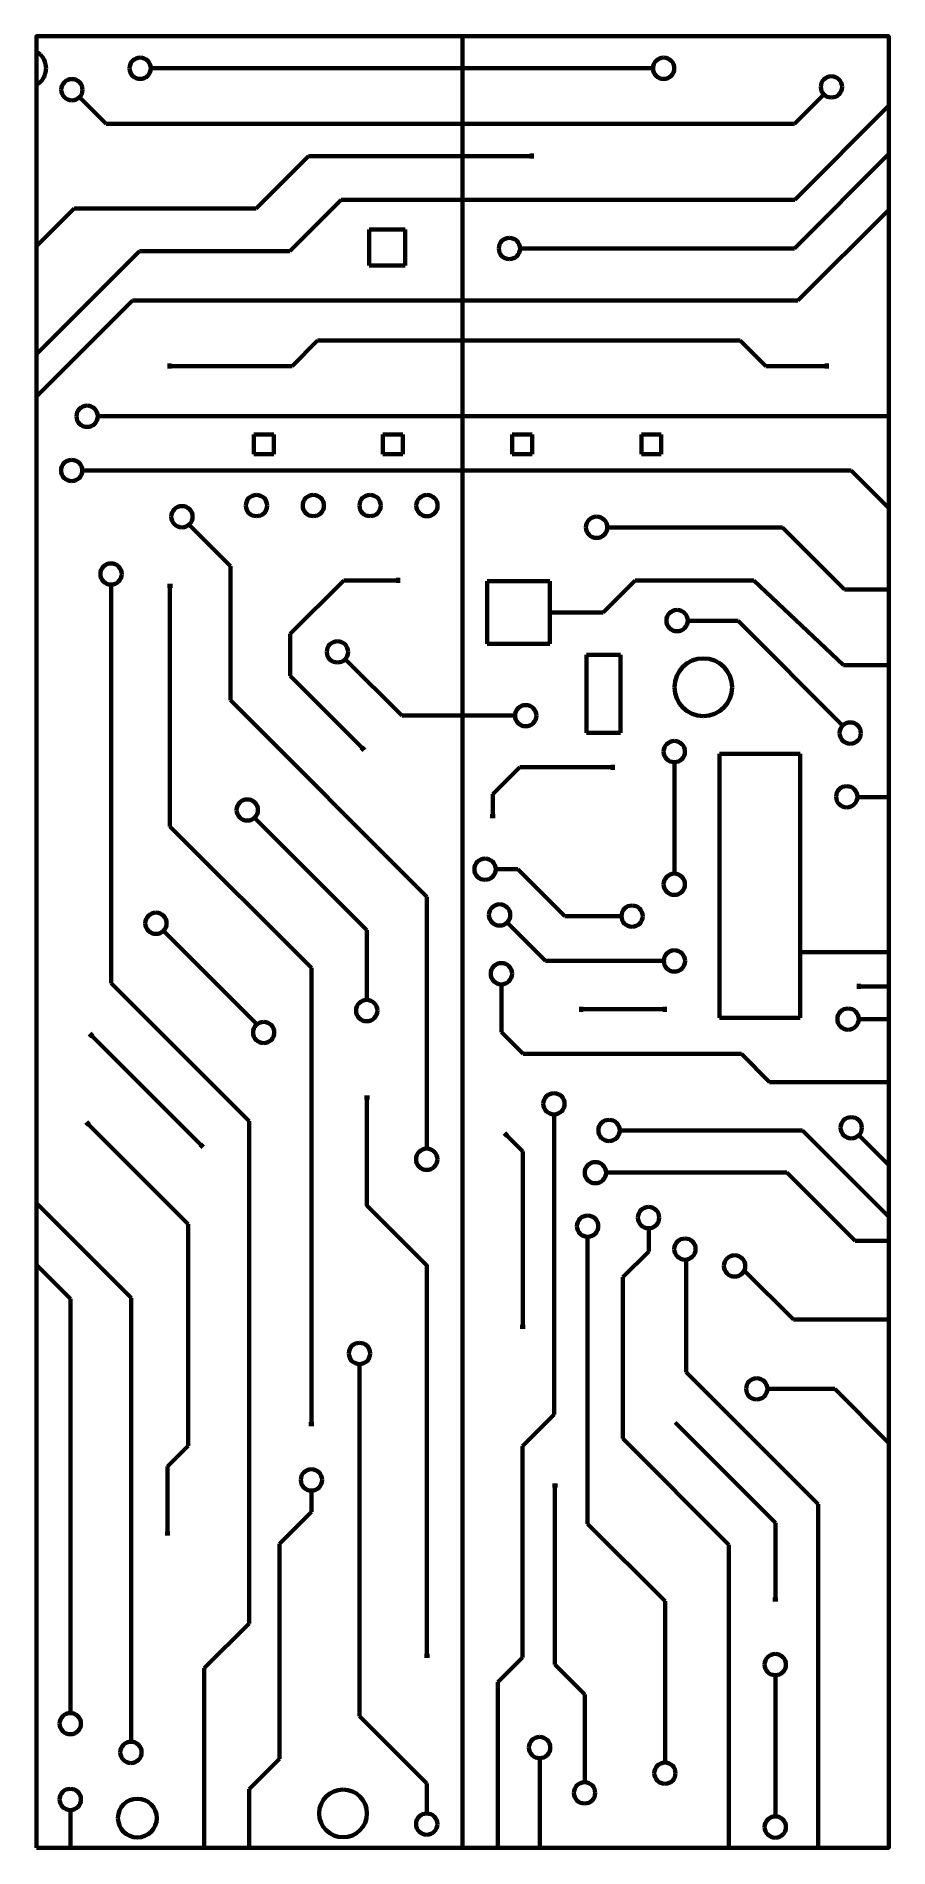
# Model space of a CAD drawing. Extents: x 710 to 1910, y 0 to 2550.
import ezdxf

# ---------------------------------------------------------------- set-up
doc = ezdxf.new("R2010")
doc.units = 0
doc.layers.add('mainlayer', color=1, linetype='CONTINUOUS', lineweight=100)

# ---------------------------------------------------------------- blocks, each defined once
blk = doc.blocks.new('Z8E0FAB8')
at = {"layer": 'mainlayer', "color": 5}
for points in [[(710, 2528.5), (711, 2527.9), (712, 2527.2), (713, 2526.5)], [(713, 2526.5), (713.9, 2525.8), (714.8, 2525), (715.7, 2524.1)], [(715.7, 2524.1), (716.5, 2523.3), (717.3, 2522.4), (718, 2521.5)], [(718, 2521.5), (718.7, 2520.5), (719.4, 2519.5), (719.9, 2518.5)], [(719.9, 2518.5), (720.5, 2517.5), (721.1, 2516.5), (721.5, 2515.4)], [(721.5, 2515.4), (722, 2514.3), (722.3, 2513.2), (722.6, 2512)], [(722.6, 2512), (722.9, 2510.9), (723.2, 2509.7), (723.3, 2508.5)], [(723.3, 2501.3), (723.2, 2500.1), (723, 2498.9), (722.6, 2497.8)], [(723.3, 2508.5), (723.5, 2507.3), (723.6, 2506.1), (723.6, 2504.9)], [(723.6, 2504.9), (723.6, 2503.7), (723.5, 2502.5), (723.3, 2501.3)], [(841.1, 2504.9), (841.1, 2513.2), (847.9, 2519.9), (856.1, 2519.9)], [(856.1, 2489.9), (847.9, 2489.9), (841.1, 2496.6), (841.1, 2504.9)], [(856.1, 2519.9), (864.4, 2519.9), (871.1, 2513.2), (871.1, 2504.9)], [(871.1, 2504.9), (871.1, 2496.6), (864.4, 2489.9), (856.1, 2489.9)], [(1578.1, 2504.9), (1578.1, 2513.2), (1584.8, 2519.9), (1593.1, 2519.9)], [(1593.1, 2489.9), (1584.8, 2489.9), (1578.1, 2496.6), (1578.1, 2504.9)], [(1593.1, 2519.9), (1601.4, 2519.9), (1608.1, 2513.2), (1608.1, 2504.9)], [(1608.1, 2504.9), (1608.1, 2496.6), (1601.4, 2489.9), (1593.1, 2489.9)], [(713, 2483.3), (712, 2482.6), (711, 2482), (710, 2481.3)], [(715.7, 2485.7), (714.8, 2484.8), (713.9, 2484), (713, 2483.3)], [(718, 2488.3), (717.3, 2487.4), (716.5, 2486.5), (715.7, 2485.7)], [(719.9, 2491.3), (719.4, 2490.3), (718.7, 2489.3), (718, 2488.3)], [(721.5, 2494.4), (721.1, 2493.4), (720.5, 2492.3), (719.9, 2491.3)], [(722.6, 2497.8), (722.3, 2496.7), (722, 2495.5), (721.5, 2494.4)], [(745, 2474.7), (745, 2483), (751.7, 2489.7), (760, 2489.7)], [(760, 2459.7), (751.7, 2459.7), (745, 2466.4), (745, 2474.7)], [(760, 2489.7), (768.2, 2489.7), (775, 2483), (775, 2474.7)], [(775, 2474.7), (775, 2466.4), (768.2, 2459.7), (760, 2459.7)], [(1814.3, 2478.7), (1814.3, 2486.9), (1821, 2493.7), (1829.3, 2493.7)], [(1829.3, 2463.7), (1821, 2463.7), (1814.3, 2470.4), (1814.3, 2478.7)], [(1829.3, 2493.7), (1837.6, 2493.7), (1844.3, 2486.9), (1844.3, 2478.7)], [(1844.3, 2478.7), (1844.3, 2470.4), (1837.6, 2463.7), (1829.3, 2463.7)], [(1361, 2251.2), (1361, 2259.5), (1367.7, 2266.2), (1376, 2266.2)], [(1376, 2236.2), (1367.7, 2236.2), (1361, 2242.9), (1361, 2251.2)], [(1376, 2266.2), (1384.3, 2266.2), (1391, 2259.5), (1391, 2251.2)], [(1391, 2251.2), (1391, 2242.9), (1384.3, 2236.2), (1376, 2236.2)], [(766.5, 2015), (766.5, 2023.3), (773.2, 2030), (781.5, 2030)], [(781.5, 2000), (773.2, 2000), (766.5, 2006.7), (766.5, 2015)], [(781.5, 2030), (789.8, 2030), (796.5, 2023.3), (796.5, 2015)], [(796.5, 2015), (796.5, 2006.7), (789.8, 2000), (781.5, 2000)], [(744.7, 1938.7), (744.7, 1947), (751.4, 1953.7), (759.7, 1953.7)], [(759.7, 1923.7), (751.4, 1923.7), (744.7, 1930.5), (744.7, 1938.7)], [(759.7, 1953.7), (767.9, 1953.7), (774.7, 1947), (774.7, 1938.7)], [(774.7, 1938.7), (774.7, 1930.5), (767.9, 1923.7), (759.7, 1923.7)], [(899.9, 1873.6), (899.9, 1881.9), (906.6, 1888.6), (914.9, 1888.6)], [(914.9, 1888.6), (923.2, 1888.6), (929.9, 1881.9), (929.9, 1873.6)], [(1004.9, 1889.4), (1004.9, 1897.7), (1011.6, 1904.4), (1019.9, 1904.4)], [(1019.9, 1874.4), (1011.6, 1874.4), (1004.9, 1881.1), (1004.9, 1889.4)], [(1019.9, 1904.4), (1028.2, 1904.4), (1034.9, 1897.7), (1034.9, 1889.4)], [(1034.9, 1889.4), (1034.9, 1881.1), (1028.2, 1874.4), (1019.9, 1874.4)], [(1084.9, 1889.4), (1084.9, 1897.7), (1091.6, 1904.4), (1099.9, 1904.4)], [(1099.9, 1874.4), (1091.6, 1874.4), (1084.9, 1881.1), (1084.9, 1889.4)], [(1099.9, 1904.4), (1108.2, 1904.4), (1114.9, 1897.7), (1114.9, 1889.4)], [(1114.9, 1889.4), (1114.9, 1881.1), (1108.2, 1874.4), (1099.9, 1874.4)], [(1164.9, 1889.4), (1164.9, 1897.7), (1171.6, 1904.4), (1179.9, 1904.4)], [(1179.9, 1874.4), (1171.6, 1874.4), (1164.9, 1881.1), (1164.9, 1889.4)], [(1179.9, 1904.4), (1188.2, 1904.4), (1194.9, 1897.7), (1194.9, 1889.4)], [(1194.9, 1889.4), (1194.9, 1881.1), (1188.2, 1874.4), (1179.9, 1874.4)], [(1244.9, 1889.3), (1244.9, 1897.6), (1251.6, 1904.3), (1259.9, 1904.3)], [(1259.9, 1874.3), (1251.6, 1874.3), (1244.9, 1881.1), (1244.9, 1889.3)], [(1259.9, 1904.3), (1268.2, 1904.3), (1274.9, 1897.6), (1274.9, 1889.3)], [(1274.9, 1889.3), (1274.9, 1881.1), (1268.2, 1874.3), (1259.9, 1874.3)], [(914.9, 1858.6), (906.6, 1858.6), (899.9, 1865.3), (899.9, 1873.6)], [(929.9, 1873.6), (929.9, 1865.3), (923.2, 1858.6), (914.9, 1858.6)], [(1483.7, 1858.8), (1483.7, 1867.1), (1490.4, 1873.8), (1498.7, 1873.8)], [(1498.7, 1873.8), (1507, 1873.8), (1513.7, 1867.1), (1513.7, 1858.8)], [(1498.7, 1843.8), (1490.4, 1843.8), (1483.7, 1850.6), (1483.7, 1858.8)], [(1513.7, 1858.8), (1513.7, 1850.6), (1507, 1843.8), (1498.7, 1843.8)], [(800.2, 1793), (800.2, 1801.3), (806.9, 1808), (815.2, 1808)], [(815.2, 1778), (806.9, 1778), (800.2, 1784.7), (800.2, 1793)], [(815.2, 1808), (823.5, 1808), (830.2, 1801.3), (830.2, 1793)], [(830.2, 1793), (830.2, 1784.7), (823.5, 1778), (815.2, 1778)], [(1597, 1727.4), (1597, 1735.7), (1603.7, 1742.4), (1612, 1742.4)], [(1612, 1742.4), (1620.3, 1742.4), (1627, 1735.7), (1627, 1727.4)], [(1612, 1712.4), (1603.7, 1712.4), (1597, 1719.2), (1597, 1727.4)], [(1627, 1727.4), (1627, 1719.2), (1620.3, 1712.4), (1612, 1712.4)], [(1118.9, 1683.4), (1118.9, 1691.7), (1125.7, 1698.4), (1133.9, 1698.4)], [(1133.9, 1668.4), (1125.7, 1668.4), (1118.9, 1675.1), (1118.9, 1683.4)], [(1133.9, 1698.4), (1142.2, 1698.4), (1148.9, 1691.7), (1148.9, 1683.4)], [(1148.9, 1683.4), (1148.9, 1675.1), (1142.2, 1668.4), (1133.9, 1668.4)], [(1608.4, 1633.6), (1608.4, 1656.1), (1626.6, 1674.3), (1649, 1674.3)], [(1649, 1674.3), (1671.4, 1674.3), (1689.6, 1656.1), (1689.6, 1633.6)], [(1649, 1593), (1626.6, 1593), (1608.4, 1611.2), (1608.4, 1633.6)], [(1689.6, 1633.6), (1689.6, 1611.2), (1671.4, 1593), (1649, 1593)], [(1383.9, 1593.6), (1383.9, 1601.9), (1390.7, 1608.6), (1398.9, 1608.6)], [(1398.9, 1608.6), (1407.2, 1608.6), (1413.9, 1601.9), (1413.9, 1593.6)], [(1398.9, 1578.6), (1390.7, 1578.6), (1383.9, 1585.3), (1383.9, 1593.6)], [(1413.9, 1593.6), (1413.9, 1585.3), (1407.2, 1578.6), (1398.9, 1578.6)], [(1840.7, 1569.1), (1840.7, 1577.4), (1847.4, 1584.1), (1855.7, 1584.1)], [(1855.7, 1584.1), (1864, 1584.1), (1870.7, 1577.4), (1870.7, 1569.1)], [(1593.1, 1543.1), (1593.1, 1551.4), (1599.8, 1558.1), (1608.1, 1558.1)], [(1608.1, 1558.1), (1616.4, 1558.1), (1623.1, 1551.4), (1623.1, 1543.1)], [(1855.7, 1554.1), (1847.4, 1554.1), (1840.7, 1560.8), (1840.7, 1569.1)], [(1870.7, 1569.1), (1870.7, 1560.8), (1864, 1554.1), (1855.7, 1554.1)], [(1608.1, 1528.1), (1599.8, 1528.1), (1593.1, 1534.8), (1593.1, 1543.1)], [(1623.1, 1543.1), (1623.1, 1534.8), (1616.4, 1528.1), (1608.1, 1528.1)], [(1835.9, 1479.4), (1835.9, 1487.7), (1842.6, 1494.4), (1850.9, 1494.4)], [(1850.9, 1464.4), (1842.6, 1464.4), (1835.9, 1471.1), (1835.9, 1479.4)], [(1850.9, 1494.4), (1859.2, 1494.4), (1865.9, 1487.7), (1865.9, 1479.4)], [(1865.9, 1479.4), (1865.9, 1471.1), (1859.2, 1464.4), (1850.9, 1464.4)], [(991.9, 1460.8), (991.9, 1469.1), (998.6, 1475.8), (1006.9, 1475.8)], [(1006.9, 1445.8), (998.6, 1445.8), (991.9, 1452.5), (991.9, 1460.8)], [(1006.9, 1475.8), (1015.2, 1475.8), (1021.9, 1469.1), (1021.9, 1460.8)], [(1021.9, 1460.8), (1021.9, 1452.5), (1015.2, 1445.8), (1006.9, 1445.8)], [(1326.6, 1377.5), (1326.6, 1385.8), (1333.4, 1392.5), (1341.6, 1392.5)], [(1341.6, 1362.5), (1333.4, 1362.5), (1326.6, 1369.2), (1326.6, 1377.5)], [(1341.6, 1392.5), (1349.9, 1392.5), (1356.6, 1385.8), (1356.6, 1377.5)], [(1356.6, 1377.5), (1356.6, 1369.2), (1349.9, 1362.5), (1341.6, 1362.5)], [(1593.1, 1356.2), (1593.1, 1364.5), (1599.9, 1371.2), (1608.1, 1371.2)], [(1608.1, 1341.2), (1599.9, 1341.2), (1593.1, 1347.9), (1593.1, 1356.2)], [(1608.1, 1371.2), (1616.4, 1371.2), (1623.1, 1364.5), (1623.1, 1356.2)], [(1623.1, 1356.2), (1623.1, 1347.9), (1616.4, 1341.2), (1608.1, 1341.2)], [(1347.2, 1313.1), (1347.2, 1321.4), (1353.9, 1328.1), (1362.2, 1328.1)], [(1362.2, 1328.1), (1370.4, 1328.1), (1377.2, 1321.4), (1377.2, 1313.1)], [(1533.7, 1311.4), (1533.7, 1319.6), (1540.4, 1326.4), (1548.7, 1326.4)], [(1548.7, 1326.4), (1557, 1326.4), (1563.7, 1319.6), (1563.7, 1311.4)], [(863.4, 1301.3), (863.4, 1309.5), (870.2, 1316.3), (878.4, 1316.3)], [(878.4, 1286.3), (870.2, 1286.3), (863.4, 1293), (863.4, 1301.3)], [(878.4, 1316.3), (886.7, 1316.3), (893.4, 1309.5), (893.4, 1301.3)], [(893.4, 1301.3), (893.4, 1293), (886.7, 1286.3), (878.4, 1286.3)], [(1362.2, 1298.1), (1353.9, 1298.1), (1347.2, 1304.8), (1347.2, 1313.1)], [(1377.2, 1313.1), (1377.2, 1304.8), (1370.4, 1298.1), (1362.2, 1298.1)], [(1548.7, 1296.4), (1540.4, 1296.4), (1533.7, 1303.1), (1533.7, 1311.4)], [(1563.7, 1311.4), (1563.7, 1303.1), (1557, 1296.4), (1548.7, 1296.4)], [(1593.3, 1248.3), (1593.3, 1256.6), (1600, 1263.3), (1608.3, 1263.3)], [(1608.3, 1263.3), (1616.6, 1263.3), (1623.3, 1256.6), (1623.3, 1248.3)], [(1349.7, 1230.4), (1349.7, 1238.7), (1356.4, 1245.4), (1364.7, 1245.4)], [(1364.7, 1215.4), (1356.4, 1215.4), (1349.7, 1222.1), (1349.7, 1230.4)], [(1364.7, 1245.4), (1373, 1245.4), (1379.7, 1238.7), (1379.7, 1230.4)], [(1379.7, 1230.4), (1379.7, 1222.1), (1373, 1215.4), (1364.7, 1215.4)], [(1608.3, 1233.3), (1600, 1233.3), (1593.3, 1240), (1593.3, 1248.3)], [(1623.3, 1248.3), (1623.3, 1240), (1616.6, 1233.3), (1608.3, 1233.3)], [(1160.1, 1178.4), (1160.1, 1186.7), (1166.8, 1193.4), (1175.1, 1193.4)], [(1175.1, 1163.4), (1166.8, 1163.4), (1160.1, 1170.1), (1160.1, 1178.4)], [(1175.1, 1193.4), (1183.4, 1193.4), (1190.1, 1186.7), (1190.1, 1178.4)], [(1190.1, 1178.4), (1190.1, 1170.1), (1183.4, 1163.4), (1175.1, 1163.4)], [(1837.7, 1166.4), (1837.7, 1174.7), (1844.4, 1181.4), (1852.7, 1181.4)], [(1852.7, 1181.4), (1861, 1181.4), (1867.7, 1174.7), (1867.7, 1166.4)], [(1015, 1147.6), (1015, 1155.9), (1021.7, 1162.6), (1030, 1162.6)], [(1030, 1132.6), (1021.7, 1132.6), (1015, 1139.4), (1015, 1147.6)], [(1030, 1162.6), (1038.3, 1162.6), (1045, 1155.9), (1045, 1147.6)], [(1045, 1147.6), (1045, 1139.4), (1038.3, 1132.6), (1030, 1132.6)], [(1852.7, 1151.4), (1844.4, 1151.4), (1837.7, 1158.2), (1837.7, 1166.4)], [(1867.7, 1166.4), (1867.7, 1158.2), (1861, 1151.4), (1852.7, 1151.4)], [(1423.7, 1047.2), (1423.7, 1055.5), (1430.4, 1062.2), (1438.7, 1062.2)], [(1438.7, 1032.2), (1430.4, 1032.2), (1423.7, 1039), (1423.7, 1047.2)], [(1438.7, 1062.2), (1447, 1062.2), (1453.7, 1055.5), (1453.7, 1047.2)], [(1453.7, 1047.2), (1453.7, 1039), (1447, 1032.2), (1438.7, 1032.2)], [(1501.2, 1009.7), (1501.2, 1018), (1508, 1024.7), (1516.2, 1024.7)], [(1516.2, 1024.7), (1524.5, 1024.7), (1531.2, 1018), (1531.2, 1009.7)], [(1842.1, 1013.5), (1842.1, 1021.7), (1848.8, 1028.5), (1857.1, 1028.5)], [(1857.1, 1028.5), (1865.4, 1028.5), (1872.1, 1021.7), (1872.1, 1013.5)], [(1516.2, 994.7), (1508, 994.7), (1501.2, 1001.4), (1501.2, 1009.7)], [(1531.2, 1009.7), (1531.2, 1001.4), (1524.5, 994.7), (1516.2, 994.7)], [(1857.1, 998.5), (1848.8, 998.5), (1842.1, 1005.2), (1842.1, 1013.5)], [(1872.1, 1013.5), (1872.1, 1005.2), (1865.4, 998.5), (1857.1, 998.5)], [(1244.6, 969.1), (1244.6, 977.4), (1251.3, 984.2), (1259.6, 984.2)], [(1259.6, 954.1), (1251.3, 954.1), (1244.6, 960.9), (1244.6, 969.1)], [(1259.6, 984.2), (1267.9, 984.2), (1274.6, 977.4), (1274.6, 969.1)], [(1274.6, 969.1), (1274.6, 960.9), (1267.9, 954.1), (1259.6, 954.1)], [(1482, 950.3), (1482, 958.6), (1488.8, 965.3), (1497, 965.3)], [(1497, 935.3), (1488.8, 935.3), (1482, 942), (1482, 950.3)], [(1497, 965.3), (1505.3, 965.3), (1512.1, 958.6), (1512.1, 950.3)], [(1512.1, 950.3), (1512.1, 942), (1505.3, 935.3), (1497, 935.3)], [(1556.8, 887.1), (1556.8, 895.3), (1563.5, 902.1), (1571.8, 902.1)], [(1571.8, 902.1), (1580.1, 902.1), (1586.8, 895.3), (1586.8, 887.1)], [(1471, 875), (1471, 883.3), (1477.7, 890), (1486, 890)], [(1486, 860), (1477.7, 860), (1471, 866.7), (1471, 875)], [(1486, 890), (1494.3, 890), (1501, 883.3), (1501, 875)], [(1501, 875), (1501, 866.7), (1494.3, 860), (1486, 860)], [(1571.8, 872.1), (1563.5, 872.1), (1556.8, 878.8), (1556.8, 887.1)], [(1586.8, 887.1), (1586.8, 878.8), (1580.1, 872.1), (1571.8, 872.1)], [(1608.1, 842.7), (1608.1, 851), (1614.9, 857.7), (1623.1, 857.7)], [(1623.1, 827.7), (1614.9, 827.7), (1608.1, 834.4), (1608.1, 842.7)], [(1623.1, 857.7), (1631.4, 857.7), (1638.1, 851), (1638.1, 842.7)], [(1638.1, 842.7), (1638.1, 834.4), (1631.4, 827.7), (1623.1, 827.7)], [(1678, 819.1), (1678, 827.3), (1684.7, 834.1), (1693, 834.1)], [(1693, 804), (1684.7, 804), (1678, 810.8), (1678, 819.1)], [(1693, 834.1), (1701.3, 834.1), (1708, 827.3), (1708, 819.1)], [(1708, 819.1), (1708, 810.8), (1701.3, 804), (1693, 804)], [(1149.9, 695.8), (1149.9, 704.1), (1156.6, 710.8), (1164.9, 710.8)], [(1164.9, 680.8), (1156.6, 680.8), (1149.9, 687.5), (1149.9, 695.8)], [(1164.9, 710.8), (1173.2, 710.8), (1179.9, 704.1), (1179.9, 695.8)], [(1179.9, 695.8), (1179.9, 687.5), (1173.2, 680.8), (1164.9, 680.8)], [(1709.2, 646), (1709.2, 654.3), (1715.9, 661), (1724.2, 661)], [(1724.2, 631), (1715.9, 631), (1709.2, 637.7), (1709.2, 646)], [(1724.2, 661), (1732.5, 661), (1739.2, 654.3), (1739.2, 646)], [(1739.2, 646), (1739.2, 637.7), (1732.5, 631), (1724.2, 631)], [(1082.3, 517.8), (1082.3, 526.1), (1089, 532.8), (1097.3, 532.8)], [(1097.3, 502.8), (1089, 502.8), (1082.3, 509.5), (1082.3, 517.8)], [(1097.3, 532.8), (1105.6, 532.8), (1112.3, 526.1), (1112.3, 517.8)], [(1112.3, 517.8), (1112.3, 509.5), (1105.6, 502.8), (1097.3, 502.8)], [(1735.2, 257.9), (1735.2, 266.2), (1742, 272.9), (1750.2, 272.9)], [(1750.2, 242.9), (1742, 242.9), (1735.2, 249.7), (1735.2, 257.9)], [(1750.2, 272.9), (1758.5, 272.9), (1765.2, 266.2), (1765.2, 257.9)], [(1765.2, 257.9), (1765.2, 249.7), (1758.5, 242.9), (1750.2, 242.9)], [(742.7, 174.7), (742.7, 183), (749.4, 189.7), (757.7, 189.7)], [(757.7, 189.7), (766, 189.7), (772.7, 183), (772.7, 174.7)], [(757.7, 159.7), (749.4, 159.7), (742.7, 166.4), (742.7, 174.7)], [(772.7, 174.7), (772.7, 166.4), (766, 159.7), (757.7, 159.7)], [(1403.4, 141.1), (1403.4, 149.4), (1410.1, 156.1), (1418.4, 156.1)], [(1418.4, 156.1), (1426.7, 156.1), (1433.4, 149.4), (1433.4, 141.1)], [(828.1, 134.2), (828.1, 142.5), (834.8, 149.2), (843.1, 149.2)], [(843.1, 119.2), (834.8, 119.2), (828.1, 125.9), (828.1, 134.2)], [(843.1, 149.2), (851.4, 149.2), (858.1, 142.5), (858.1, 134.2)], [(858.1, 134.2), (858.1, 125.9), (851.4, 119.2), (843.1, 119.2)], [(1418.4, 126.1), (1410.1, 126.1), (1403.4, 132.8), (1403.4, 141.1)], [(1433.4, 141.1), (1433.4, 132.8), (1426.7, 126.1), (1418.4, 126.1)], [(1579.8, 105), (1579.8, 113.3), (1586.6, 120), (1594.8, 120)], [(1594.8, 90), (1586.6, 90), (1579.8, 96.7), (1579.8, 105)], [(1594.8, 120), (1603.1, 120), (1609.8, 113.3), (1609.8, 105)], [(1609.8, 105), (1609.8, 96.7), (1603.1, 90), (1594.8, 90)], [(742.7, 68), (742.7, 76.3), (749.4, 83), (757.7, 83)], [(757.7, 83), (766, 83), (772.7, 76.3), (772.7, 68)], [(1108.1, 48.4), (1108.1, 66.9), (1123.2, 82), (1141.8, 82)], [(1141.8, 82), (1160.3, 82), (1175.4, 66.9), (1175.4, 48.4)], [(1466.7, 77.3), (1466.7, 85.6), (1473.4, 92.3), (1481.7, 92.3)], [(1481.7, 62.3), (1473.4, 62.3), (1466.7, 69), (1466.7, 77.3)], [(1481.7, 92.3), (1490, 92.3), (1496.7, 85.6), (1496.7, 77.3)], [(1496.7, 77.3), (1496.7, 69), (1490, 62.3), (1481.7, 62.3)], [(757.7, 53), (749.4, 53), (742.7, 59.7), (742.7, 68)], [(772.7, 68), (772.7, 59.7), (766, 53), (757.7, 53)], [(824.9, 41.8), (824.9, 56.9), (837.1, 69.1), (852.2, 69.1)], [(852.2, 69.1), (867.3, 69.1), (879.5, 56.9), (879.5, 41.8)], [(852.2, 14.5), (837.1, 14.5), (824.9, 26.7), (824.9, 41.8)], [(879.5, 41.8), (879.5, 26.7), (867.3, 14.5), (852.2, 14.5)], [(1141.8, 14.8), (1123.2, 14.8), (1108.1, 29.8), (1108.1, 48.4)], [(1175.4, 48.4), (1175.4, 29.8), (1160.3, 14.8), (1141.8, 14.8)], [(1244.6, 33.3), (1244.6, 41.6), (1251.3, 48.3), (1259.6, 48.3)], [(1259.6, 18.3), (1251.3, 18.3), (1244.6, 25), (1244.6, 33.3)], [(1259.6, 48.3), (1267.9, 48.3), (1274.6, 41.6), (1274.6, 33.3)], [(1274.6, 33.3), (1274.6, 25), (1267.9, 18.3), (1259.6, 18.3)], [(1735.2, 29.1), (1735.2, 37.4), (1742, 44.1), (1750.3, 44.1)], [(1750.3, 14.1), (1742, 14.1), (1735.2, 20.8), (1735.2, 29.1)], [(1750.3, 44.1), (1758.5, 44.1), (1765.3, 37.4), (1765.3, 29.1)], [(1765.3, 29.1), (1765.3, 20.8), (1758.5, 14.1), (1750.3, 14.1)]]:
    blk.add_open_spline(points, degree=3, dxfattribs=at)
blk = doc.blocks.new('YI5EKV4S')
at = {"layer": 'mainlayer', "color": 202}
for points in [[(1407.6, 2377.7), (1407.6, 2384.7)], [(897.6, 2082.2), (897.6, 2089.2)], [(1822.9, 2082.2), (1822.9, 2089.2)], [(1219.5, 1780.5), (1219.5, 1787.5)], [(894.6, 1776.5), (901.6, 1776.5)], [(1167.4, 1544.4), (1172.3, 1549.4)], [(1521.7, 1517.5), (1521.7, 1524.5)], [(1348.9, 1452), (1355.9, 1452)], [(1867.9, 1209), (1867.9, 1216)], [(1477.1, 1176.9), (1477.1, 1183.9)], [(1594.6, 1176.9), (1594.6, 1183.9)], [(784.4, 1141.6), (789.3, 1146.6)], [(1171.8, 1055.9), (1178.8, 1055.9)], [(779.6, 1017.1), (784.6, 1022)], [(1368.5, 1001.6), (1373.4, 1006.5)], [(940.5, 985.5), (945.5, 990.5)], [(1391.3, 733.4), (1398.3, 733.4)], [(1093.7, 596.1), (1100.7, 596.1)], [(1436.5, 510.1), (1443.5, 510.1)], [(891.1, 442.6), (898.1, 442.6)], [(1747, 349.4), (1754, 349.4)], [(1256.3, 270.4), (1263.3, 270.4)]]:
    blk.add_lwpolyline(points, dxfattribs=at)

msp = doc.modelspace()

# ---------------------------------------------------------------- linework, layer by layer
at = {"layer": 'mainlayer', "color": 3}
for points in [[(710, 2550), (710, 0)], [(1310, 2550), (1310, 0)], [(871.1, 2505), (1578.1, 2505)], [(808.3, 2426.5), (1777.2, 2426.5)], [(1407.6, 2381.2), (1092.9, 2381.2)], [(1019.4, 2307.7), (763, 2307.7)], [(1139.1, 2319.9), (1777.9, 2319.9)], [(1229.1, 2278.1), (1178.3, 2278.1)], [(855.4, 2247.5), (1066.6, 2247.5)], [(1391, 2251.3), (1777.3, 2251.3)], [(1178.3, 2227.2), (1229.1, 2227.2)], [(1782.2, 2177.8), (845.4, 2177.8)], [(1106, 2121.6), (1701, 2121.6)], [(897.6, 2085.7), (1070.1, 2085.7)], [(1736.9, 2085.7), (1822.9, 2085.7)], [(796.5, 2015.1), (1909.8, 2015.1)], [(1044.2, 1989.6), (1016.2, 1989.6)], [(1225.8, 1989.6), (1197.8, 1989.6)], [(1407.8, 1989.6), (1379.8, 1989.6)], [(1589.8, 1989.6), (1561.8, 1989.6)], [(774.6, 1938.8), (1857.1, 1938.8)], [(1016.2, 1961.6), (1044.2, 1961.6)], [(1197.8, 1961.6), (1225.8, 1961.6)], [(1379.8, 1961.6), (1407.8, 1961.6)], [(1561.8, 1961.6), (1589.8, 1961.6)], [(924.9, 1862.4), (983.1, 1804.2)], [(1514.1, 1858.5), (1760.6, 1858.5)], [(815.3, 1778), (815.3, 1216.9)], [(898.1, 1776.5), (898.1, 1437.7)], [(1142.7, 1784), (1219.5, 1784)], [(1432.9, 1783), (1344.5, 1783)], [(1552.9, 1783.9), (1719.9, 1783.9)], [(1847.8, 1771.3), (1909.8, 1771.3)], [(1432.9, 1738.8), (1507.8, 1738.8)], [(1067.3, 1649.5), (1067.3, 1708.6)], [(1697.8, 1727.1), (1845, 1579.8)], [(1344.5, 1694.6), (1432.9, 1694.6)], [(1484.3, 1679), (1532.5, 1679)], [(1846.3, 1664.6), (1909.8, 1664.6)], [(983.1, 1615.2), (1259.8, 1338.5)], [(1224.5, 1593.7), (1383.9, 1593.7)], [(1532.5, 1569.6), (1484.3, 1569.6)], [(1671.6, 1539.7), (1785.1, 1539.7)], [(1521.7, 1521), (1390.5, 1521)], [(1608.3, 1528.1), (1608.3, 1371.2)], [(1352.4, 1483), (1352.4, 1452)], [(1866.3, 1479), (1909.8, 1479)], [(1175.3, 1291.5), (1017, 1449.8)], [(1356.6, 1377.5), (1387.9, 1377.5)], [(1454, 1311.4), (1533.7, 1311.4)], [(1020.6, 1159.4), (889.2, 1290.8)], [(1785.1, 1260.9), (1909.8, 1260.9)], [(1097.2, 1238.6), (1097.2, 596.1)], [(1593.3, 1248.3), (1426.6, 1248.3)], [(1364.9, 1215.4), (1364.9, 1148)], [(1867.9, 1212.5), (1909.8, 1212.5)], [(1477.1, 1180.4), (1594.6, 1180.4)], [(1785.1, 1168.1), (1671.6, 1168.1)], [(1867.7, 1166.5), (1909.8, 1166.5)], [(943, 988), (786.9, 1144.1)], [(1395.5, 1117.4), (1702.5, 1117.4)], [(1742.3, 1077.6), (1909.8, 1077.6)], [(1175.3, 1055.9), (1175.3, 904.1), (1175.3, 904.1), (1259.8, 819.5), (1259.8, 819.5), (1259.8, 270.4)], [(1009.5, 1022.8), (1009.5, 315.9)], [(1438.9, 609.8), (1438.9, 1032.2)], [(782.1, 1019.6), (923.6, 878)], [(1371, 1004.1), (1394.8, 980.2)], [(1531.2, 1009.8), (1788.7, 1009.8)], [(1867.9, 1003.1), (1909.8, 961.2)], [(1512, 950.4), (1766.7, 950.4)], [(1572, 839.4), (1572, 872.1)], [(1486.1, 860), (1486.1, 455.8)], [(1862.6, 854.5), (1909.8, 854.5)], [(1624.7, 827.8), (1624.7, 669.6)], [(1535.8, 575.9), (1535.8, 803.1)], [(757.9, 772.6), (757.9, 189.7)], [(843.3, 149.2), (843.3, 774.2)], [(1775.8, 743.5), (1909.8, 743.5)], [(1739.2, 646.1), (1833.9, 646.1)], [(1750.5, 457.3), (1609.1, 598.7)], [(923.6, 565.9), (894.6, 536.9)], [(1394.4, 267.8), (1394.4, 565.2)], [(1440, 510.1), (1440, 257.8)], [(1097.5, 502.8), (1097.5, 472.7)], [(1810.5, 483.9), (1810.5, 0)], [(1052.5, 427.7), (1052.5, 125.4)], [(1685, 0), (1685, 426.6)], [(1595, 346.9), (1595, 120)], [(946.2, 252.6), (946.2, 0)], [(1359.8, 0), (1359.8, 233.2)], [(1750.5, 242.9), (1750.5, 44.1)], [(1481.9, 215.9), (1481.9, 92.3)], [(1165.1, 185.3), (1259.8, 90.6)], [(1418.6, 126.1), (1418.6, 0)], [(1009.7, 82.5), (1009.7, 0)], [(757.9, 53), (757.9, 0)]]:
    msp.add_lwpolyline(points, dxfattribs=at)
at = {"layer": 'mainlayer', "color": 0}
msp.add_lwpolyline([(710, 0), (1910, 0), (1910, 0), (1910, 2550), (1910, 2550), (710, 2550), (710, 2550), (710, 0)], dxfattribs=at)
at = {"layer": 'mainlayer', "color": 4}
for points in [[(770.6, 2464.2), (808.3, 2426.5)], [(1777.2, 2426.5), (1818.7, 2468)], [(1777.9, 2319.9), (1909.8, 2451.8)], [(1092.9, 2381.2), (1019.4, 2307.7)], [(1777.3, 2251.3), (1909.8, 2383.8)], [(710, 2254.7), (763, 2307.7)], [(1066.6, 2247.5), (1139.1, 2319.9)], [(1910, 2305.6), (1782.2, 2177.8)], [(1178.3, 2278.1), (1178.3, 2227.2)], [(1229.1, 2227.2), (1229.1, 2278.1)], [(710, 2102), (709.8, 2101.9), (709.8, 2101.9), (855.4, 2247.5)], [(710, 2042.4), (709.8, 2042.2), (709.8, 2042.2), (845.4, 2177.8)], [(1070.1, 2085.7), (1106, 2121.6)], [(1701, 2121.6), (1736.9, 2085.7)], [(1016.2, 1989.6), (1016.2, 1961.6)], [(1044.2, 1961.6), (1044.2, 1989.6)], [(1197.8, 1989.6), (1197.8, 1961.6)], [(1225.8, 1961.6), (1225.8, 1989.6)], [(1379.8, 1989.6), (1379.8, 1961.6)], [(1407.8, 1961.6), (1407.8, 1989.6)], [(1561.8, 1989.6), (1561.8, 1961.6)], [(1589.8, 1961.6), (1589.8, 1989.6)], [(1857.1, 1938.8), (1909.8, 1886.2)], [(1760.6, 1858.5), (1847.8, 1771.3)], [(983.1, 1804.2), (983.1, 1615.2)], [(1067.3, 1708.6), (1142.7, 1784)], [(1344.5, 1783), (1344.5, 1694.6)], [(1432.9, 1694.6), (1432.9, 1783)], [(1507.8, 1738.8), (1552.9, 1783.9)], [(1719.9, 1783.9), (1846.3, 1664.6)], [(1627.4, 1727.1), (1697.8, 1727.1)], [(1144.9, 1673.2), (1224.5, 1593.7)], [(1484.3, 1569.6), (1484.3, 1679)], [(1532.5, 1679), (1532.5, 1569.6)], [(1169.9, 1546.9), (1067.3, 1649.5)], [(1671.6, 1168.1), (1671.6, 1539.7)], [(1785.1, 1539.7), (1785.1, 1168.1)], [(1390.5, 1521), (1352.4, 1483)], [(898.1, 1437.7), (1097.2, 1238.6)], [(1387.9, 1377.5), (1454, 1311.4)], [(1259.8, 1338.5), (1259.8, 984.2)], [(1426.6, 1248.3), (1372.6, 1302.3)], [(1175.3, 1193.4), (1175.3, 1291.5)], [(815.3, 1216.9), (1009.5, 1022.8)], [(1364.9, 1148), (1395.5, 1117.4)], [(1702.5, 1117.4), (1742.3, 1077.6)], [(1788.7, 1009.8), (1909.8, 888.7)], [(1394.8, 980.2), (1394.8, 733.4)], [(1766.7, 950.4), (1862.6, 854.5)], [(710, 907.5), (843.3, 774.2)], [(923.6, 878), (923.6, 565.9)], [(710, 820.5), (757.9, 772.6)], [(1535.8, 803.1), (1572, 839.4)], [(1706.6, 812.6), (1775.8, 743.5)], [(1165.1, 680.8), (1165.1, 185.3)], [(1624.7, 669.6), (1810.5, 483.9)], [(1833.9, 646.1), (1909.8, 570.2)], [(1394.4, 565.2), (1438.9, 609.8)], [(1685, 426.6), (1535.8, 575.9)], [(894.6, 536.9), (894.6, 442.6)], [(1097.5, 472.7), (1052.5, 427.7)], [(1486.1, 455.8), (1595, 346.9)], [(1750.5, 349.4), (1750.5, 457.3)], [(1009.5, 315.9), (946.2, 252.6)], [(1359.8, 233.2), (1394.4, 267.8)], [(1440, 257.8), (1481.9, 215.9)], [(1052.5, 125.4), (1009.7, 82.5)], [(1259.8, 90.6), (1259.8, 48.3)]]:
    msp.add_lwpolyline(points, dxfattribs=at)

# ---------------------------------------------------------------- block references
at = {"layer": 'mainlayer', "color": 0}
for name in ['Z8E0FAB8', 'YI5EKV4S']:
    msp.add_blockref(name, (0, 0), dxfattribs=at)

doc.saveas('drawing.dxf')
